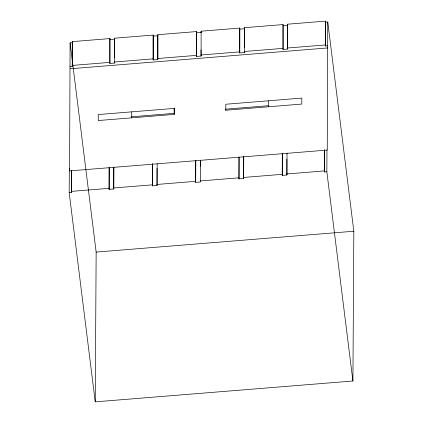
<?xml version="1.0" encoding="UTF-8"?>
<svg xmlns="http://www.w3.org/2000/svg" width="423" height="423" viewBox="0 0 423 423"><rect width="100%" height="100%" fill="white"/><g stroke="black" fill="none" stroke-linecap="round" stroke-linejoin="round"><path stroke-width="0.63" d="M327.762 22.012L353.824 231.238L352.909 381.007L95.238 401.85L69.176 192.624L69.324 168.809L69.584 170.913L327.254 150.07L327.762 22.012L325.446 22.202L325.298 46.017L327.619 45.827M69.584 170.913L70.091 42.855L72.412 42.67L72.28 41.618L109.901 38.572L109.885 63.439L114.522 63.064L114.538 38.197L153.189 35.072L153.174 59.939L157.811 59.564L157.827 34.697L196.478 31.572L196.462 56.433L201.099 56.058L201.115 31.196L239.767 28.071L239.751 52.933L244.388 52.558L244.404 27.696L283.056 24.566L283.04 49.433L287.677 49.057L287.693 24.19L325.313 21.15L325.446 22.202M69.176 192.624L71.498 192.433L71.492 170.786M69.948 66.67L72.264 66.48L72.28 41.618M71.498 192.433L71.63 170.554M72.264 66.48L72.412 42.67M95.238 401.85L96.153 252.082L70.091 42.855M113.887 167.133L113.755 189.018L109.118 189.393L109.113 167.746M109.885 63.439L109.901 38.572M109.118 189.393L109.25 167.508M113.755 189.018L113.75 167.371M114.422 57.507L114.538 38.197M131.717 117.837L131.754 111.846M157.176 163.632L157.044 185.512L152.407 185.887L152.402 163.601M153.174 59.939L153.189 35.072M152.407 185.887L152.539 164.008M157.044 185.512L157.012 168.375M157.811 59.564L157.827 34.697M174.234 114.395L174.271 108.404L98.258 114.554L98.221 120.544L174.234 114.395L174.139 107.955M200.465 160.132L200.333 182.012L195.696 182.387L195.69 160.74M196.462 56.433L196.478 31.572M195.696 182.387L195.828 160.507M200.291 166.16L200.328 160.365M201.099 56.058L200.999 49.861M201.11 32.481L201.115 31.196M225.771 110.229L225.808 104.238L301.821 98.088L301.784 104.079L225.771 110.229L225.639 109.176L268.23 105.734M243.754 156.626L243.622 178.511L238.984 178.887L238.979 157.24M239.751 52.933L239.767 28.071M238.984 178.887L239.117 157.002M243.622 178.511L243.616 156.864M244.283 47.646L244.404 27.696M268.282 106.792L268.319 100.801M287.043 153.126L286.91 175.011L282.273 175.386L282.268 153.094M283.04 49.433L283.056 24.566M282.273 175.386L282.405 153.501M286.91 175.011L286.868 159.154M287.677 49.057L287.693 24.19M326.979 149.895L326.847 171.78L324.531 171.965L324.526 149.679M325.298 46.017L325.313 21.15M324.531 171.965L324.663 150.086M110.033 39.625L114.67 39.249M153.322 36.124L157.959 35.749M196.61 32.624L201.248 32.248M239.899 29.124L244.536 28.748M283.188 25.618L287.825 25.243M72.132 65.428L109.753 62.387M153.041 58.887L114.395 62.012L114.522 63.064M157.684 58.511L196.33 55.387M200.973 55.011L239.619 51.881M282.908 48.381L244.261 51.506L244.388 52.558M287.55 48.005L325.165 44.965M70.207 68.775L327.878 47.931M131.511 116.79L174.102 113.348M71.365 191.381L108.986 188.341M113.623 187.965L152.275 184.84M156.912 184.465L195.563 181.335M200.201 180.959L238.852 177.834M243.489 177.459L282.141 174.334M286.778 173.959L324.399 170.913M96.153 252.082L353.824 231.238M326.847 171.78L352.909 381.007"/></g></svg>
